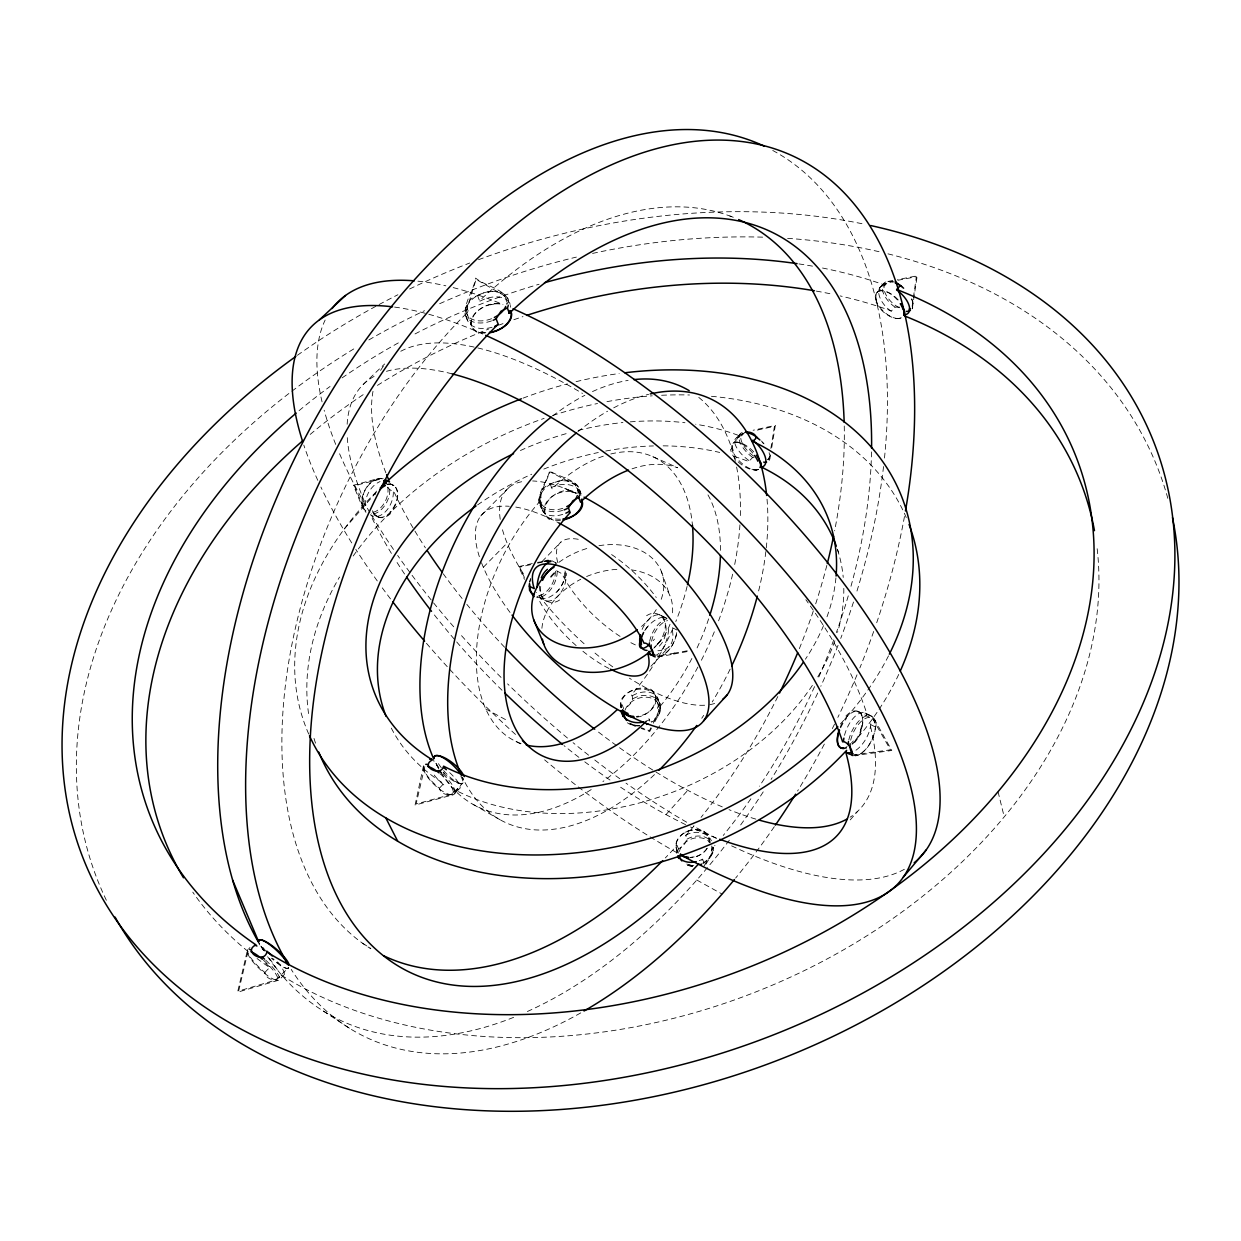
<?xml version="1.0" encoding="UTF-8"?>
<svg xmlns="http://www.w3.org/2000/svg" width="1241" height="1241" viewBox="0 0 1241 1241"><rect width="100%" height="100%" fill="white"/><g stroke="black" fill="none" stroke-linecap="round" stroke-linejoin="round"><path stroke-width="0.75" stroke-dasharray="5 3.75" d="M912.135 306.31L916.37 276.712L894.451 280.931M676.035 846.067L676.624 842.127M770.863 448.451L774.446 426.299L753.783 430.875M770.568 454.842L767.993 461.528A19.701 9.028 43.5 0 0 769.187 452.717M771.762 447.443L775.346 425.353L753.116 430.255M423.46 765.93L415.083 805.083L453.927 794.566L457.603 788.733L454.873 793.697M247.89 951.94L238.675 991.016L276.06 979.971L288.657 967.546L287.571 968.337M861.875 725.225L859.749 732.531M706.02 864.062L712.706 853.063L713.435 847.184A18.413 14.411 -21 0 1 712.706 853.063L708.906 859.361L704.05 862.883A18.413 14.411 -21 0 1 702.84 863.534M651.432 722.215C660.103 717.95 663.857 705.229 656.768 697.69L659.809 705.633L659.018 702.173M381.747 478.421A19.065 12.457 -63.8 0 0 361.814 503.008L362.388 507.057L365.986 512.393M580.866 495.516C580.509 479.042 560.032 478.111 549.608 470.758C547.079 483.168 532.373 497.455 542.813 509.958L539.866 501.938L541.448 508.748M912.337 308.42L917.192 275.828L897.538 279.628M467.64 320.705C459.992 306.558 473.643 292.116 475.644 278.093C486.565 287.136 506.607 288.657 510.129 304.464M491.514 320.907A22.788 14.535 -21 0 1 470.23 320.612A22.788 14.535 -21 0 1 466.306 306.201L471.084 298.693L477.506 295.451A22.788 14.535 -21 0 1 499.596 292.131A22.788 14.535 -21 0 1 508.562 304.216M521.049 743.514A157.995 92.377 -63.8 0 1 476.978 644.095A157.995 92.377 -63.8 0 1 541.805 499.285C537.57 493.251 544.241 485.789 550.259 484.161A21.268 14.644 -21 0 1 571.015 481.384A21.268 14.644 -21 0 1 579.749 493.67M672.917 628.442A157.995 92.377 -63.8 0 1 631.452 694.758C634.927 699.893 629.497 705.741 625.014 708.223M694.076 825.885A408.692 240.382 -63.8 0 1 685.777 835.643C688.802 840.855 683.139 846.672 678.455 848.844A18.413 14.411 -21 0 0 677.617 853.25M424.81 766.581L416.123 803.982L452.112 794.24L463.033 782.838M691.889 658.459A159.236 91.679 -63.8 0 1 658.257 708.502L659.747 712.474L653.976 723.487M650.951 727.66L649.369 730.654L641.395 727.738M651.416 728.312L649.71 731.538L641.101 728.405M653.324 723.193L659.467 709.588L655.326 695.518L655.713 696.728M703.926 866.202L711.248 854.491L712.334 848.006L708.58 837.163L709.371 840.917M769.482 456.998L767.667 459.775A18.243 8.361 43.5 0 0 769.094 452.639M658.723 642.931L654.829 647.088M661.034 640.232L655.326 646.577M850.24 819.898L857.469 811.49M855.065 755.878A21.873 10.843 -63.8 0 0 875.417 726.947C878.675 721.564 871.477 714.707 866.497 714.071L870.562 715.731M344.207 529.069L377.202 491.203M666.014 814.592L687.778 790.346M650.905 666.324L669.333 646.468M880.893 286.5L886.524 281.707L895.707 279.97M284.53 974.309L279.07 980.095L237.574 992.195L247.44 950.172L249.953 947.535M248.107 949.474A21.857 4.886 43.5 0 0 264.86 972.494C265.76 979.909 277.767 983.043 280.466 974.666A491.669 357.315 -21 0 0 822.302 961.496A491.669 357.315 -21 0 0 1096.796 545.652M423.429 766.069A21.097 6.484 43.5 0 0 439.361 788.252C440.881 795.124 452.22 797.513 454.873 789.865A240.707 173.942 -21 0 0 813.15 684.21M264.86 972.494L269.576 967.515A491.669 357.315 -21 0 1 257.058 958.533M439.361 788.252L443.797 783.567A240.707 173.942 -21 0 1 389.86 725.178M754.094 457.371L752.651 457.448L748.773 461.543A240.707 173.942 -21 0 0 732.19 455.804M899.647 307.132L895.025 307.132L891.426 310.933A491.669 357.315 -21 0 0 840.157 295.916M879.497 287.974L881.358 286.019M744.941 432.271L741.017 436.382A243.05 174.05 -21 0 0 695.705 424.22M893.504 281.381L888.851 281.381L885.205 285.197A496.524 357.625 -21 0 0 820.782 267.684M742.583 433.512L732.764 443.689M542.115 561.475L561.01 542.007M483.338 567.277L507.104 543.062M480.732 515.992L509.353 487.139M363.21 384.477L384.648 363.97M898.236 299.965A17.684 9.245 43.5 0 0 878.364 291.464L876.41 293.279L885.159 284.003L892.682 281.257M736.813 437.452L742.537 432.457M455.726 792.161L458.612 789.617M685.466 832.184L689.98 830.4M734.052 442.851L734.951 442.525M898.468 318.518L901.338 317.82M379.622 479.321L354.352 485.727L364.249 509.12M532.28 563.554L518.598 566.641L524.493 579.361M537.493 562.375L551.19 560.451M530.512 564.702L519.653 567.153L525.098 578.942M537.601 563.135L542.875 561.956M843.942 748.416L846.331 747.889M490.335 304.821L494.244 304.076M674.856 653.076L657.342 656.008A19.189 10.735 -63.8 0 0 676.593 632.817M657.777 657.047L674.887 653.852M673.661 653.293L688.833 650.501M673.599 654.085L688.103 651.416M544.628 561.568L550.182 561.553M461.218 783.428L462.009 783.304M690.911 857.345L694.184 856.864M386.99 484.347L390.186 484.114M853.312 755.738L891.783 750.479L874.75 719.935L872.454 716.724L866.947 714.056A325.437 127.916 43.5 0 0 805.874 599.713M756.87 470.137L749.797 468.881M383.205 478.762L378.071 478.576L353.406 485.262L362.388 507.057L366.297 512.766M572.613 492.025L571.108 491.7L573.466 492.227M739.155 443.006L742.025 443.72M692.757 866.683L685.606 864.667M686.769 864.046L691.702 865.551M856.817 711.279L872.563 718.555L890.495 749.843L854.553 754.637A20.259 10.037 -63.8 0 0 873.493 736.394A20.259 10.037 -63.8 0 0 867.816 717.608A20.259 10.037 -63.8 0 0 850.488 741.156M379.467 517.326L371.447 513.79M635.299 726.295L627.853 723.131M729.832 215.996L733.276 217.268M630.506 723.674L635.95 725.706M454.578 781.147L459.542 782.993L457.371 782.171M564.702 488.396L575.607 493.034A150.688 58.963 43.5 0 0 532.637 480.965M652.828 456.672L677.477 467.609M378.288 517.156L373.913 513.945L374.658 514.643M391.861 484.564L393.94 485.603M857.779 711.31L859.563 712.163M390.17 483.726L393.288 485.215M666.882 618.359L660.228 615.148L666.743 618.297M556.511 563.104L553.284 561.537A20.027 11.991 -63.8 0 0 543.418 561.49M387.781 487.139L389.767 489.683L393.955 491.731A325.437 127.916 43.5 0 0 425.384 547.839M556.62 570.736L562.064 573.854A75.282 29.427 43.5 0 0 620.422 636.617M676.903 629.963L671.738 627.45A75.282 29.427 43.5 0 1 657.901 650.734M875.417 726.947L869.925 724.263A325.437 127.916 43.5 0 1 850.085 817.214M361.814 503.008L366.002 505.087A327.143 124.829 43.5 0 1 347.17 435.901M536.95 596.347L546.521 601.14M864.946 713.017L869.708 715.39M659.467 614.714L661.608 615.815M485.712 708.921L508.252 721.068M516.008 741.466L522.771 745.143M696.79 880.024L722.076 894.063M473.131 804.416L499.983 819.696M362.512 943.222L370.299 948.124M323.281 1011.012L349.512 1028.277M443.363 772.29L444.774 773.577M262.828 948.931L264.023 950.342M264.085 950.746L259.322 943.331M269.359 958.223L278.837 971.703M436.537 764.409L437.421 765.697M438.399 767.791L434.676 760.842M581.114 493.608L577.81 487.542L580.261 493.918M545.373 514.239C534.313 500.263 544.861 485.51 550.027 471.844L575.374 485.014L580.695 496.974M678.207 853.188L676.671 849.511M508.034 304.386L504.079 295.529L476.125 279.349L466.182 311.103L471.564 326.119L470.944 322.288M466.306 306.201L468.369 311.46A408.692 240.382 -63.8 0 0 370.857 948.76M623.696 708.766L622.144 704.795A157.995 92.377 -63.8 0 1 619.662 707.277M678.455 848.844L677.105 845.385A408.692 240.382 -63.8 0 1 665.331 857.919M477.506 295.451L479.538 300.725A408.692 240.382 -63.8 0 1 733.384 217.361M550.259 484.161L552.074 488.845A157.995 92.377 -63.8 0 1 603.653 456.067M648.919 718.648L649.943 721.3M704.05 862.883L702.716 859.424A411.934 238.613 -63.8 0 1 700.126 862.278M712.706 853.063L711.403 849.589A411.934 238.613 -63.8 0 0 714.987 845.4M661.236 571.186L670.031 595.928M837.473 549.205L838.513 552.819M998.043 791.696L1004.217 816.857M651.572 641.225A19.189 10.735 -63.8 0 1 667.565 620.593M642.093 629.451A19.127 10.781 -63.8 0 1 663.485 617.692A19.127 10.781 -63.8 0 1 654.364 647.383M631.188 569.852A67.588 48.756 -21 0 1 672.234 615.412M670 624.254A67.588 48.756 -21 0 1 653.79 648.19M541.898 628.303A67.588 48.756 -21 0 1 580.741 579.268M586.605 576.538A67.588 48.756 -21 0 1 617.568 569.324M646.592 615.707A18.956 14.039 -74.9 0 1 664.912 622.036A18.956 14.039 -74.9 0 1 658.056 647.259M654.472 639.115A18.956 6.515 -55.9 0 1 653.185 640.682M644.746 630.568A18.956 6.515 -55.9 0 1 649.183 624.409M598.953 545.699A68.239 48.787 -21 0 1 660.134 602.087M656.241 609.595A68.239 48.787 -21 0 1 638.603 628.799M558.915 562.328A68.239 48.787 -21 0 1 589.475 547.746M555.425 571.17A18.537 11.107 -63.8 0 1 549.251 588.498A18.537 11.107 -63.8 0 1 536.314 595.68M529.829 582.262A18.537 11.107 -63.8 0 1 530.605 578.554M544.908 561.475A18.537 11.107 -63.8 0 1 549.965 561.475M564.996 570.922A18.599 11.076 -63.8 0 1 553.005 599.775A18.599 11.076 -63.8 0 1 541.619 582.898M559.598 600.008A18.444 14.116 -75.3 0 1 544.892 599.822A18.444 14.116 -75.3 0 1 539.819 583.223M566.175 573.109A18.444 6.996 -55.8 0 1 556.914 592.097M625.061 710.131A18.088 13.496 -21 0 1 652.378 698.512A18.088 13.496 -21 0 1 651.587 721.424M639.565 725.473A18.088 13.496 -21 0 1 629.575 723.146M621.198 707.82A18.165 13.496 -21 0 1 636.819 688.693A18.165 13.496 -21 0 1 656.101 699.691A18.165 13.496 -21 0 1 636.292 716.414M714.645 703.461A150.688 58.963 43.5 0 1 709.883 704.64M704.64 705.229A150.688 58.963 43.5 0 1 629.404 678.16M612.775 666.882A150.688 58.963 43.5 0 1 592.159 650.718M584.108 643.722A150.688 58.963 43.5 0 1 536.376 592.314M523.345 573.668A150.688 58.963 43.5 0 1 502.279 529.038M500.232 519.359A150.688 58.963 43.5 0 1 525.284 481.198M621.12 707.463A18.134 12.519 -12.6 0 1 628.148 692.633A18.134 12.519 -12.6 0 1 649.152 690.601M650.594 689.096A18.134 14.209 -30.8 0 1 653.681 705.896A18.134 14.209 -30.8 0 1 635.687 717.251M562.825 508.298A19.701 13.558 -21 0 1 540.068 500.154A19.701 13.558 -21 0 1 559.288 481.182A19.701 13.558 -21 0 1 577.887 493.422M560.405 520.32A19.623 13.558 -21 0 1 546.18 502.745A19.623 13.558 -21 0 1 576.615 493.546M549.561 519.638A19.577 14.411 -30 0 1 550.461 498.106A19.577 14.411 -30 0 1 576.134 492.475M560.436 519.219A19.577 12.426 -13.1 0 1 551.361 517.885M510.051 612.449A151.48 57.536 43.5 0 1 481.198 561.925M479.367 556.713A151.48 57.536 43.5 0 1 509.26 506.281M515.806 507.088A151.48 57.536 43.5 0 1 558.884 522.973M557.225 571.496A20.027 11.991 -63.8 0 1 536.717 597.464M529.736 581.982A20.027 11.991 -63.8 0 1 530.403 579.02M564.438 572.582A19.996 13.465 -49.9 0 1 556.589 591.988A19.996 13.465 -49.9 0 1 538.361 598.364M608.943 668.465A75.67 28.714 43.5 0 1 581.424 650.067M576.15 645.584A75.67 28.714 43.5 0 1 538.253 598.565M635.361 644.886A75.282 29.427 43.5 0 1 627.76 641.023M557.752 562.561A75.282 29.427 43.5 0 1 581.672 540.052M611.596 554.556A75.282 29.427 43.5 0 1 656.256 597.464M555.285 562.918A19.996 9.881 -75.6 0 1 556.449 564.345M668.558 629.342A20.632 9.416 -75.3 0 1 655.884 655.295M676.686 632.631A20.725 11.603 -63.8 0 1 657.947 657.032M649.663 641.395A20.725 11.603 -63.8 0 1 666.867 618.794M641.907 637.765A20.632 13.248 -50.4 0 1 664.99 617.087M753.628 456.145A18.243 8.361 43.5 0 1 743.111 433.218M761.385 441.005A18.243 8.361 43.5 0 1 764.022 443.859M758.592 469.331A18.274 8.299 43.5 0 1 738.674 460.271A18.274 8.299 43.5 0 1 733.943 442.742A18.274 8.299 43.5 0 1 753.97 452.174M698.776 397.399A233.51 136.712 -63.8 0 1 735.479 461.854M736.611 467.066A233.51 136.712 -63.8 0 1 740.288 517.745M739.931 524.834A233.51 136.712 -63.8 0 1 734.238 566.749M732.624 574.18A233.51 136.712 -63.8 0 1 718.167 621.958M714.32 631.809A233.51 136.712 -63.8 0 1 701.134 660.77M697.876 667.069A233.51 136.712 -63.8 0 1 602.909 781.582M591.212 789.586A233.51 136.712 -63.8 0 1 435.157 761.974M552.726 415.921A233.51 136.712 -63.8 0 1 584.852 395.305M592.469 391.582A233.51 136.712 -63.8 0 1 628.117 380.398M733.276 450.592A18.258 7.415 47.5 0 1 737.123 442.153A18.258 7.415 47.5 0 1 752.806 453.198M758.313 469.315A18.258 9.106 39.2 0 1 741.823 464.863A18.258 9.106 39.2 0 1 730.608 449.335M440.012 773.701A19.53 5.988 43.5 0 1 452.903 793.542A19.53 5.988 43.5 0 1 433.621 784.017A19.53 5.988 43.5 0 1 425.244 766.411M443.347 772.802A19.484 6.081 43.5 0 0 459.232 783.49A19.484 6.081 43.5 0 0 462.412 777.316A235.356 135.688 -63.8 0 0 654.984 774.12M438.833 767.714A19.484 6.081 43.5 0 1 434.474 760.33M460.907 776.401A19.468 5.088 47.3 0 1 457.029 782.435A19.468 5.088 47.3 0 1 438.461 763.665M434.04 761.416A19.468 7.012 39.6 0 1 433.559 759.523M767.031 499.223A235.356 135.688 -63.8 0 1 758.282 592.376M730.142 669.132A235.356 135.688 -63.8 0 1 712.225 701.941M703.709 715.343A235.356 135.688 -63.8 0 1 701.754 718.26M577.872 431.697A235.356 135.688 -63.8 0 1 607.594 411.205M613.706 407.839A235.356 135.688 -63.8 0 1 648.609 394.343M610.789 453.989A157.995 92.377 -63.8 0 1 692.431 525.098M687.08 586.45A157.995 92.377 -63.8 0 1 675.802 621.57M649.648 719.625A19.561 15.528 -15.2 0 1 647.275 720.773M620.903 707.354A19.561 15.528 -15.2 0 1 621.446 704.717M632.988 698.714A19.546 14.566 -21 0 1 653.991 697.302A19.546 14.566 -21 0 1 659.747 712.474M639.503 725.923A19.546 14.566 -21 0 1 627.341 722.758M632.227 695.798A19.561 13.449 -25.9 0 1 653.092 693.533A19.561 13.449 -25.9 0 1 657.311 708.409M707.959 494.88A159.236 91.679 -63.8 0 1 720.494 551.966M708.642 618.871A159.236 91.679 -63.8 0 1 696.015 650.16M632.057 468.834A159.236 91.679 -63.8 0 1 677.617 467.779M551.19 487.697A21.221 15.776 -15.7 0 1 580.99 493.298M562.607 510.408A21.268 14.644 -21 0 1 539.975 494.616M562.762 514.363A21.221 13.341 -25.6 0 1 544.597 513.122A21.221 13.341 -25.6 0 1 543 499.378M387.735 487.263A17.653 11.526 -63.8 0 1 372.44 512.44M366.002 510.982A17.653 11.526 -63.8 0 1 364.854 490.614A17.653 11.526 -63.8 0 1 381.794 479.678M888.509 655.853A319.418 229.058 -21 0 1 839.071 725.38M308.714 734.036A319.418 229.058 -21 0 1 375.387 492.708M523.035 398.144A319.418 229.058 -21 0 1 567.416 383.872M576.072 381.67A319.418 229.058 -21 0 1 619.166 373.525M387.75 484.13A17.7 11.51 -63.8 0 1 397.694 496.307A17.7 11.51 -63.8 0 1 385.935 515.884A17.7 11.51 -63.8 0 1 372.222 509.989M374.891 494.771A17.7 11.51 -63.8 0 1 375.527 493.654M898.717 674.437A316.331 228.887 -21 0 1 851.481 745.019M315.524 743.173A316.331 228.887 -21 0 1 313.275 735.897M308.559 713.575A316.331 228.887 -21 0 1 339.553 577.018M353.189 555.999A316.331 228.887 -21 0 1 544.132 418.372M552.71 415.471A316.331 228.887 -21 0 1 597.542 403.511M606.973 401.65A316.331 228.887 -21 0 1 652.239 395.832M661.608 395.274A316.331 228.887 -21 0 1 689.515 394.995M711.434 396.298A316.331 228.887 -21 0 1 906.256 517.544M390.605 513.572A17.7 12.208 -66.1 0 1 372.409 510.47M374.41 494.554A17.7 12.208 -66.1 0 1 376.55 491.095M387.875 484.657A17.7 10.75 -61.7 0 1 397.57 493.018A17.7 10.75 -61.7 0 1 389.938 512.068M840.204 727.148A20.182 10.083 -63.8 0 1 861.052 713.653A20.182 10.083 -63.8 0 1 852.024 744.243M846.533 747.935A20.182 10.083 -63.8 0 1 845.664 748.245M853.358 740.893A20.182 9.121 -61.9 0 1 851.497 742.987M847.138 746.57A20.182 9.121 -61.9 0 1 845.617 747.361M840.638 727.8A20.182 9.121 -61.9 0 1 846.579 718.337M845.928 715.979A20.182 10.998 -65.8 0 1 862.169 716.615A20.182 10.998 -65.8 0 1 854.087 743.188M442.866 774.105A21.097 6.484 43.5 0 1 454.594 789.431A21.097 6.484 43.5 0 1 450.421 794.566M443.782 784.917A21.066 7.462 46.3 0 1 432.178 772.197M837.458 549.453A240.707 173.942 -21 0 1 843.228 577.406M843.802 588.358A240.707 173.942 -21 0 1 837.582 632.321M834.883 640.759A240.707 173.942 -21 0 1 817.043 678.082M477.599 504.901A240.707 173.942 -21 0 1 531.722 474.202M543.822 469.067A240.707 173.942 -21 0 1 598.302 452.515M605.717 451.041A240.707 173.942 -21 0 1 653.433 445.938M663.128 445.845A240.707 173.942 -21 0 1 719.687 452.453M449.692 772.647A21.066 5.538 40.8 0 1 460.023 786.267A21.066 5.538 40.8 0 1 453.461 787.957M835.922 577.903A243.05 174.05 -21 0 1 826.196 618.98M823.559 625.588A243.05 174.05 -21 0 1 805.409 659.219M520.429 450.514A243.05 174.05 -21 0 1 568.874 432.876M578.135 430.425A243.05 174.05 -21 0 1 622.92 422.529M630.273 421.862A243.05 174.05 -21 0 1 684.97 422.731M748.943 460.535A19.716 8.129 40.6 0 1 735.122 444.169A19.716 8.129 40.6 0 1 741.73 437.515M752.651 457.448A19.701 9.028 43.5 0 1 739.853 441.92A19.701 9.028 43.5 0 1 743.235 432.318M762.176 442.199A19.701 9.028 43.5 0 1 763.231 443.332M491.576 318.689A21.113 13.465 -21 0 1 466.29 312.174A21.113 13.465 -21 0 1 486.999 292.116A21.113 13.465 -21 0 1 506.452 304.293M485.029 333.115A21.019 13.48 -21 0 1 472.945 316.238A21.019 13.48 -21 0 1 502.434 304.433M677.028 852.769A404.442 154.784 43.5 0 1 544.628 759.864M515.511 734.455A404.442 154.784 43.5 0 1 425.787 642.528M390.496 598.891A404.442 154.784 43.5 0 1 381.592 586.915M377.264 580.928A404.442 154.784 43.5 0 1 355.826 549.344M351.746 542.922A404.442 154.784 43.5 0 1 320.892 487.046M317.789 480.36A404.442 154.784 43.5 0 1 303.812 445.1M394.576 307.085A404.442 154.784 43.5 0 1 484.021 334.574M485.82 332.619A21.004 13.015 -18 0 1 477.769 331.316M476.901 332.138A21.004 13.884 -24.1 0 1 475.986 312.701A21.004 13.884 -24.1 0 1 502.729 304.045M904.363 869.289A402.317 158.615 43.5 0 1 731.213 845.664M716.507 838.435A402.317 158.615 43.5 0 1 693.347 826.01M686.676 822.209A402.317 158.615 43.5 0 1 626.007 783.149M619.817 778.727A402.317 158.615 43.5 0 1 594.299 759.632M588.606 755.18A402.317 158.615 43.5 0 1 573.063 742.676M567.463 738.038A402.317 158.615 43.5 0 1 507.585 683.869M501.054 677.415A402.317 158.615 43.5 0 1 459.682 633.593M453.71 626.798A402.317 158.615 43.5 0 1 397.663 555.441M393.521 549.453A402.317 158.615 43.5 0 1 338.421 451.01M335.706 444.418A402.317 158.615 43.5 0 1 324.165 410.228M322.055 401.851A402.317 158.615 43.5 0 1 325.142 320.054M417.922 281.164A402.317 158.615 43.5 0 1 445.86 285.833M453.198 287.602A402.317 158.615 43.5 0 1 502.977 304.464M703.026 862.929A17.048 13.356 -21 0 0 712.179 847.045A18.444 14.799 -19.1 0 1 711.667 849.62M693.75 865.442A17.048 13.356 -21 0 1 686.071 864.015M679.416 851.466A17.048 13.356 -21 0 1 692.292 838.668A17.048 13.356 -21 0 1 709.526 842.018M678.129 852.21A17.11 13.356 -21 0 1 689.065 830.663A17.11 13.356 -21 0 1 709.34 842.189M707.277 848.208A17.11 13.356 -21 0 1 690.865 857.422M678.051 851.791A17.11 13.046 -17.4 0 1 681.759 834.666A17.11 13.046 -17.4 0 1 703.12 831.734M703.569 831.206A17.11 13.62 -24.8 0 1 709.123 842.468M706.936 848.441A17.11 13.62 -24.8 0 1 690.446 857.717M755.847 819.122A325.437 127.916 43.5 0 1 729.01 809.659M722.293 806.883A325.437 127.916 43.5 0 1 596.223 730.344M504.622 647.259A325.437 127.916 43.5 0 1 466.833 604.351M462.102 598.503A325.437 127.916 43.5 0 1 443.254 573.807M385.889 472.868A325.437 127.916 43.5 0 1 372.998 391.349M380.599 370.439A325.437 127.916 43.5 0 1 384.896 364.28M400.781 351.265A325.437 127.916 43.5 0 1 582.479 393.428M870.794 723.72A21.826 11.216 -60.8 0 1 854.661 751.022M716.15 837.923A327.143 124.829 43.5 0 1 690.57 827.002M685.59 824.629A327.143 124.829 43.5 0 1 617.646 785.243M609.967 780.015A327.143 124.829 43.5 0 1 584.775 761.834M578.88 757.336A327.143 124.829 43.5 0 1 564.035 745.639M502.016 690.26A327.143 124.829 43.5 0 1 432.659 612.744M404.566 574.025A327.143 124.829 43.5 0 1 395.305 559.691M391.396 553.377A327.143 124.829 43.5 0 1 370.47 514.844M347.154 424.267A327.143 124.829 43.5 0 1 376.581 375.108M386.463 371.323A327.143 124.829 43.5 0 1 452.096 373.851M389.767 489.683A19.065 12.457 -63.8 0 1 370.64 514.239M393.35 492.01A19.08 12.131 -67.1 0 1 385.486 511.664A19.08 12.131 -67.1 0 1 370.795 514.922M365.412 505.366A19.08 12.705 -60.3 0 1 380.118 481.539M848.782 740.055A21.873 10.843 -63.8 0 1 859.377 720.494A21.873 10.843 -63.8 0 1 872.454 716.724M844.5 735.339A21.826 10.471 -66.7 0 1 854.971 716.491A21.826 10.471 -66.7 0 1 866.807 714.304M263.511 960.255A20.244 4.514 43.5 0 1 277.643 979.227A20.244 4.514 43.5 0 1 260.114 969.407A20.244 4.514 43.5 0 1 248.138 951.645M904.472 516.504A489.637 284.453 -63.8 0 1 876.704 622.734M873.68 631.467A489.637 284.453 -63.8 0 1 859.858 667.937M857.019 674.825A489.637 284.453 -63.8 0 1 837.846 717.391M834.557 724.108A489.637 284.453 -63.8 0 1 832.059 729.134M824.35 744.073A489.637 284.453 -63.8 0 1 797.56 791.013M774.337 826.661A489.637 284.453 -63.8 0 1 735.634 878.054M580.757 1012.889A489.637 284.453 -63.8 0 1 291.201 969.392M288.455 967.902A20.197 4.607 43.5 0 1 271.422 958.192M264.519 951.009A20.197 4.607 43.5 0 1 259.229 943.129M288.424 967.701A20.197 4.111 45.3 0 1 272.601 958.285M266.21 951.49A20.197 4.111 45.3 0 1 262.503 946.712M259.571 944.882A20.197 5.104 41.7 0 1 258.655 942.679M772.724 150.456A485.758 286.547 -63.8 0 1 884.383 459.015M883.545 466.538A485.758 286.547 -63.8 0 1 856.274 593.307M853.498 602.025A485.758 286.547 -63.8 0 1 840.715 638.432M838.063 645.32A485.758 286.547 -63.8 0 1 820.813 686.289M817.71 693.036A485.758 286.547 -63.8 0 1 771.095 779.441M763.215 791.882A485.758 286.547 -63.8 0 1 738.566 827.825M729.351 840.204A485.758 286.547 -63.8 0 1 527.378 1011.508M513.619 1017.356A485.758 286.547 -63.8 0 1 267.622 956.718M263.433 950.327A485.758 286.547 -63.8 0 1 260.393 945.394M899.306 307.737A17.653 9.292 43.5 0 1 884.321 290.549A17.653 9.292 43.5 0 1 893.225 282.25M911.701 299.05A17.653 9.292 43.5 0 1 912.026 306.558M878.364 291.464A17.684 9.245 43.5 0 0 881.219 308.916A17.684 9.245 43.5 0 0 901.168 317.898A17.684 9.618 41.3 0 1 885.857 313.88A17.684 9.618 41.3 0 1 875.246 299.159M876.394 299.593A17.684 8.858 45.6 0 1 881.731 290.658A17.684 8.858 45.6 0 1 897.662 300.229M692.4 866.001A18.413 14.411 -21 0 1 684.055 863.922M687.111 839.102A18.413 14.411 -21 0 1 710.705 840.995M702.484 859.098A18.444 14.008 -22.7 0 1 699.272 860.665M676.733 853.234A18.444 14.008 -22.7 0 1 677.415 845.416M844.252 426.02A408.692 240.382 -63.8 0 1 834.635 530.838M826.832 565.415A408.692 240.382 -63.8 0 1 815.678 603.871M813.258 611.177A408.692 240.382 -63.8 0 1 799.142 649.167M777.812 696.542A408.692 240.382 -63.8 0 1 701.072 817.338M685.544 835.317A18.444 14.799 -19.1 0 1 711.388 840.762M871.523 451.91A411.934 238.613 -63.8 0 1 850.38 588.451M848.27 595.835A411.934 238.613 -63.8 0 1 836.372 632.6M833.719 639.922A411.934 238.613 -63.8 0 1 817.71 679.572M814.561 686.63A411.934 238.613 -63.8 0 1 759.43 786.205M750.867 798.754A411.934 238.613 -63.8 0 1 723.239 835.441M479.926 301.206A22.741 13.93 -22.4 0 1 510.501 307.241M492.025 327.267A22.741 15.14 -19.5 0 1 467.873 311.444M887.967 253.847A568.719 414.323 -21 0 1 1168.029 499.115M106.354 900.268A568.719 414.323 -21 0 1 356.198 347.449M368.872 339.925A568.719 414.323 -21 0 1 424.515 310.7M439.671 303.704A568.719 414.323 -21 0 1 576.367 257.104M592.577 253.412A568.719 414.323 -21 0 1 763.262 237.171M787.601 238.35A568.719 414.323 -21 0 1 880.536 252.047M248.091 951.49A491.669 357.315 -21 0 1 192.774 892.139M310.188 434.412A491.669 357.315 -21 0 1 364.513 393.769M377.419 385.393A491.669 357.315 -21 0 1 488.597 329.098M499.378 324.956A491.669 357.315 -21 0 1 502.993 323.622M513.867 319.713A491.669 357.315 -21 0 1 522.973 316.61M816.361 291.108A491.669 357.315 -21 0 1 832.928 294.319M297.406 355.298A574.35 414.727 -21 0 1 397.911 294.753M409.639 288.982A574.35 414.727 -21 0 1 469.75 263.014M478.514 259.71A574.35 414.727 -21 0 1 865.241 224.373M895.025 307.132A19.065 10.037 43.5 0 1 882.599 290.782A19.065 10.037 43.5 0 1 888.851 281.381M911.716 298.895A19.065 10.037 43.5 0 1 912.042 308.885M891.302 311.413A19.08 10.455 44.8 0 1 879.062 295.001A19.08 10.455 44.8 0 1 885.004 284.856M299.081 410.647A496.524 357.625 -21 0 1 330.044 386.478M342.097 377.885A496.524 357.625 -21 0 1 400.083 341.927M415.006 333.938A496.524 357.625 -21 0 1 539.09 284.251M798.925 263.914A496.524 357.625 -21 0 1 813.476 266.319M269.406 966.599A21.842 4.343 42.4 0 1 263.697 961.527M265.776 960.224A21.857 4.886 43.5 0 1 278.729 975.628A21.857 4.886 43.5 0 1 275.735 979.676M277.596 961.868A21.842 5.491 44.6 0 1 281.149 975.504M739.465 434.846L736.766 439.516L739.589 434.986"/><path stroke-width="1.5" d="M493.096 320.287A22.788 14.535 -21 0 0 496.136 318.828L500.945 311.258L507.352 307.954A22.788 14.535 -21 0 0 508.283 305.457M564.112 509.896A21.268 14.644 -21 0 0 568.409 507.941L572.861 500.79L578.709 497.377A21.268 14.644 -21 0 0 579.531 494.895M529.519 583.425A20.027 11.991 -63.8 0 0 529.364 586.248L529.55 590.297L533.413 596.161A20.027 11.991 -63.8 0 0 534.173 596.642M610.448 669.209A75.67 28.714 43.5 0 0 647.755 653.216C659.374 661.639 650.175 641.613 644.017 643.195A75.67 28.714 43.5 0 0 571.527 571.015A75.67 28.714 43.5 0 0 534.204 588.637L529.364 586.248M903.231 877.247L926.143 849.992M719.718 839.257A327.143 124.829 43.5 0 0 845.726 751.999C858.772 761.322 848.891 740.148 842.623 741.854A327.143 124.829 43.5 0 0 452.096 373.851M703.569 720.897L727.055 695.007M296.196 413.082A496.524 357.625 -21 0 0 255.987 944.882C242.259 951.273 263.775 964.521 266.939 952.033A496.524 357.625 -21 0 0 974.945 817.54A496.524 357.625 -21 0 0 898.453 290.161M513.572 453.71A243.05 174.05 -21 0 0 432.442 759.895C419.458 766.364 440.943 777.533 443.595 766.178A243.05 174.05 -21 0 0 803.346 662.244M745.422 432.225C750.65 430.751 761.586 436.537 752.403 441.238A243.05 174.05 -21 0 1 836.077 576.026M896.654 289.463L900.299 285.632L895.226 281.707M319.418 319.852L345.479 295.498M389.581 481.927L385.393 479.895L385.641 483.323M385.78 817.881L397.74 841.274M763.804 462.024L763.96 462.335A19.701 9.028 43.5 0 0 766.597 462.133M232.61 880.117L258.593 941.578M533.754 619.848L543.775 644.126M496.136 318.828L498.153 324.118A411.934 238.613 -63.8 0 0 328.167 875.65A411.934 238.613 -63.8 0 0 698.823 863.689M568.409 507.941L570.193 512.626A159.236 91.679 -63.8 0 0 510.966 718.415A159.236 91.679 -63.8 0 0 646.437 721.145M507.352 307.954L509.353 313.259A411.934 238.613 -63.8 0 1 871.585 448.234M578.709 497.377L580.478 502.078A159.236 91.679 -63.8 0 1 628.504 470.122M655.046 655.232A19.189 10.735 -63.8 0 1 651.091 644.917M647.057 650.408A19.127 10.781 -63.8 0 1 640.372 634.663M533.956 594.858A18.537 11.107 -63.8 0 1 529.628 584.635M542.565 580.369A18.599 11.076 -63.8 0 1 553.936 567.354M637.3 629.776A68.239 48.787 -21 0 1 546.056 636.664A68.239 48.787 -21 0 1 555.177 565.213M541.309 577.763A18.444 14.116 -75.3 0 1 547.436 569.324M550.926 576.848A18.444 6.996 -55.8 0 1 554.324 573.125M648.329 645.475A18.956 6.515 -55.9 0 1 639.767 646.623A18.956 6.515 -55.9 0 1 643.629 632.46M650.253 651.354A67.588 48.756 -21 0 1 584.527 671.893A67.588 48.756 -21 0 1 542.41 639.177M626.565 720.463A18.088 13.496 -21 0 1 624.425 713.156M633.763 716.429A18.165 13.496 -21 0 1 622.393 710.519M558.884 522.973A151.48 57.536 43.5 0 1 705.819 717.329A151.48 57.536 43.5 0 1 512.052 615.133M628.024 713.466A18.134 12.519 -12.6 0 1 622.61 709.805M633.918 717.267A18.134 14.209 -30.8 0 1 626.596 715.08M577.329 495.593A19.701 13.558 -21 0 1 566.718 506.654M581.703 499.735A19.623 13.558 -21 0 1 563.181 519.932M581.393 499.534A19.577 12.426 -13.1 0 1 562.995 519.002M584.03 497.16A150.688 58.963 43.5 0 1 704.221 605.329A150.688 58.963 43.5 0 1 722.65 699.381M537.136 586.993A19.996 9.881 -75.6 0 1 551.004 561.444M641.457 644.7A20.632 13.248 -50.4 0 1 641.442 640.17M655.232 656.877A20.725 11.603 -63.8 0 1 652.906 655.791M649.183 645.77A20.725 11.603 -63.8 0 1 649.415 642.885M652.844 655.496A20.632 9.416 -75.3 0 1 648.872 651.308M746.663 432.721A18.243 8.361 43.5 0 1 757.444 437.608M756.436 455.199A18.274 8.299 43.5 0 1 760.19 467.531M650.268 393.94A235.356 135.688 -63.8 0 1 766.674 495.469M757.336 596.13A235.356 135.688 -63.8 0 1 731.694 665.921M696.759 725.458A235.356 135.688 -63.8 0 1 658.924 770.289M461.699 775.78A235.356 135.688 -63.8 0 1 576.522 432.799M754.544 455.447A18.258 7.415 47.5 0 1 757.941 461.28M760.857 462.443A18.258 9.106 39.2 0 1 760.407 467.376M427.618 766.411A19.53 5.988 43.5 0 1 438.957 772.833M433.714 758.871A233.51 136.712 -63.8 0 1 551.206 417.1M633.81 379.622A233.51 136.712 -63.8 0 1 689.205 390.682M720.432 555.565A159.236 91.679 -63.8 0 1 709.79 615.334M569.262 511.432A21.221 13.341 -25.6 0 1 565.865 513.169M692.431 525.098A157.995 92.377 -63.8 0 1 687.498 584.697M617.165 709.681A157.995 92.377 -63.8 0 1 526.324 745.05M433.621 757.817A19.468 7.012 39.6 0 1 447.892 759.616A19.468 7.012 39.6 0 1 464.196 776.618M434.024 758.235A19.484 6.081 43.5 0 1 444.123 758.313A19.484 6.081 43.5 0 1 460.861 774.555M643.753 721.936A19.561 15.528 -15.2 0 1 620.981 710.566M647.849 723.906A19.546 14.566 -21 0 1 646.499 724.434M623.075 716.522A19.546 14.566 -21 0 1 622.811 712.148M581.951 499.068A21.221 15.776 -15.7 0 1 581.346 502.14M624.875 372.781A319.418 229.058 -21 0 1 889.347 654.178M837.83 726.699A319.418 229.058 -21 0 1 542.115 854.909A319.418 229.058 -21 0 1 309.49 735.789M382.057 486.115A319.418 229.058 -21 0 1 521.36 398.78M379.839 489.668A17.7 10.75 -61.7 0 1 385.346 485.557M380.273 487.884A17.7 11.51 -63.8 0 1 384.927 484.921M384.089 480.856A17.653 11.526 -63.8 0 1 386.432 483.587M853.265 754.032A20.259 10.037 -63.8 0 1 850.132 743.685M909.048 524.447A316.331 228.887 -21 0 1 900.237 671.102M846.657 750.309A316.331 228.887 -21 0 1 548.662 878.644A316.331 228.887 -21 0 1 318.797 752.124M844.113 747.889A20.182 9.121 -61.9 0 1 839.568 730.297M843.973 748.54A20.182 10.083 -63.8 0 1 839.133 729.879M443.626 767.543A21.066 5.538 40.8 0 1 446.372 769.715M429.665 759.244A21.066 7.462 46.3 0 1 431.542 758.716M425.756 764.347A21.097 6.484 43.5 0 1 427.943 764.611M439.097 770.894A21.097 6.484 43.5 0 1 441.625 772.988M386.06 716.367A240.707 173.942 -21 0 1 476.063 505.987M761.788 467.268A240.707 173.942 -21 0 1 836.325 546.133M756.327 437.111A19.701 9.028 43.5 0 1 759.926 440.012M752.589 440.229A19.716 9.819 46.5 0 1 765.03 456.3A19.716 9.819 46.5 0 1 761.648 467.112M505.754 306.387A21.113 13.465 -21 0 1 494.337 317.463M485.696 335.318A404.442 154.784 43.5 0 1 900.501 754.404A404.442 154.784 43.5 0 1 682.007 855.53M529.286 746.71A404.442 154.784 43.5 0 1 522.383 740.629M424.624 641.163A404.442 154.784 43.5 0 1 392.776 601.869M302.68 441.656A404.442 154.784 43.5 0 1 392.575 306.837M513.045 308.761A402.317 158.615 43.5 0 1 852.272 594.92A402.317 158.615 43.5 0 1 914.183 862.743M332.123 308.544A402.317 158.615 43.5 0 1 414.37 280.838M688.46 857.391A17.11 13.356 -21 0 1 680.254 854.366M682.302 855.189A17.11 13.046 -17.4 0 1 680.502 854.118M688.802 857.702A17.11 13.62 -24.8 0 1 681.852 855.701M681.836 860.928A17.048 13.356 -21 0 1 679.292 855.545M846.827 819.153A325.437 127.916 43.5 0 1 759.368 820.161M594.734 729.196A325.437 127.916 43.5 0 1 505.894 648.593M442.215 572.365A325.437 127.916 43.5 0 1 427.478 551.035M388.821 480.112A325.437 127.916 43.5 0 1 386.587 474.667M562.561 744.445A327.143 124.829 43.5 0 1 504.684 692.881M431.527 611.301A327.143 124.829 43.5 0 1 406.614 577.049M510.734 311.026A21.004 13.015 -18 0 1 489.606 332.324M510.718 310.839A21.019 13.48 -21 0 1 489.388 332.805M384.058 480.608A19.08 12.705 -60.3 0 1 389.1 481.57M843.492 741.28A21.826 10.471 -66.7 0 1 843.896 738.131M852.598 755.521A21.873 10.843 -63.8 0 1 851.202 754.745M848.115 744.584A21.873 10.843 -63.8 0 1 848.487 741.606M851.853 752.31A21.826 11.216 -60.8 0 1 845.679 752.077M250.915 951.723A20.244 4.514 43.5 0 1 262.378 959.277M258.764 941.392A20.197 4.607 43.5 0 1 271.686 946.138A20.197 4.607 43.5 0 1 288.315 965.079M287.183 962.83A489.637 284.453 -63.8 0 1 535.259 209.62A489.637 284.453 -63.8 0 1 905.465 510.951M795.605 794.178A489.637 284.453 -63.8 0 1 775.377 825.141M734.408 879.543A489.637 284.453 -63.8 0 1 584.046 1011.012M286.206 962.178A20.197 4.111 45.3 0 1 287.416 964.226M258.531 941.081A20.197 5.104 41.7 0 1 272.586 946.107A20.197 5.104 41.7 0 1 288.92 964.009M258.593 942.338A485.758 286.547 -63.8 0 1 338.545 380.056A485.758 286.547 -63.8 0 1 764.146 146.128M910.305 308.59A17.653 9.292 43.5 0 1 909.079 309.211M895.18 282.855A17.653 9.292 43.5 0 1 901.587 286.392M901.245 303.952A17.684 9.245 43.5 0 1 903.851 314.904A19.08 9.571 42.3 0 0 909.11 305.643A19.08 9.571 42.3 0 0 896.545 289.944M904.301 310.095A17.684 9.618 41.3 0 1 903.82 315.292M900.268 303.673A17.684 8.858 45.6 0 1 903.122 309.661M738.643 219.564A408.692 240.382 -63.8 0 1 844.159 422.281M833.549 536.267A408.692 240.382 -63.8 0 1 827.297 563.585M797.684 652.75A408.692 240.382 -63.8 0 1 779.503 693.114M662.678 860.633A408.692 240.382 -63.8 0 1 383.593 955.71M696.263 861.642A18.444 14.008 -22.7 0 1 677.772 855.809M498.541 324.599A22.741 15.14 -19.5 0 1 494.787 326.321M701.615 864.108A18.413 14.411 -21 0 1 700.343 864.605M678.734 858.446A18.413 14.411 -21 0 1 678.315 857.469M509.942 310.591A22.741 13.93 -22.4 0 1 508.794 313.228M1172.466 517.606A568.719 414.323 -21 0 1 772.274 1062.358A568.719 414.323 -21 0 1 115.056 917.083M904.565 315.928A491.669 357.315 -21 0 1 1094.469 530.667M183.497 877.79A491.669 357.315 -21 0 1 303.052 440.477M526.634 315.4A491.669 357.315 -21 0 1 814.468 290.766M870.593 225.521A574.35 414.727 -21 0 1 1067.772 826.041A574.35 414.727 -21 0 1 222.589 1018.535A574.35 414.727 -21 0 1 295.823 356.431M544.489 282.715A496.524 357.625 -21 0 1 797.094 263.65M266.784 951.087A21.842 5.491 44.6 0 1 272.167 955.958M910.413 310.405A19.065 10.037 43.5 0 1 906.395 311.398M900.299 285.632A19.065 10.037 43.5 0 1 903.619 288.207M254.514 945.006A21.842 4.343 42.4 0 1 256.934 946.045M249.705 949.443A21.857 4.886 43.5 0 1 251.209 949.908M262.161 957.059A21.857 4.886 43.5 0 1 264.566 959.138"/></g></svg>
